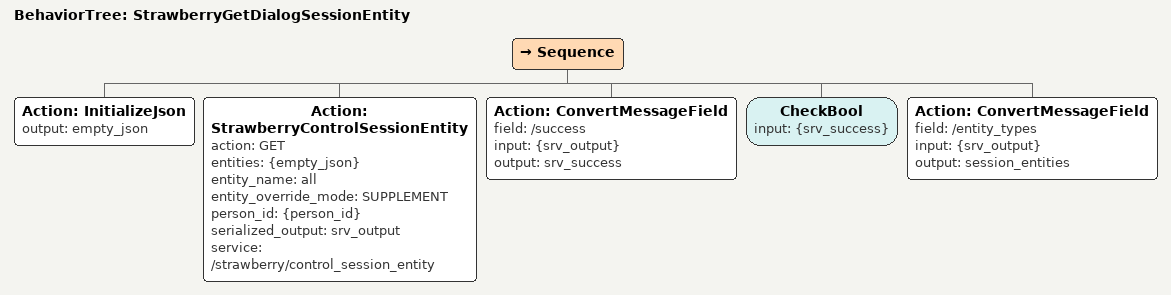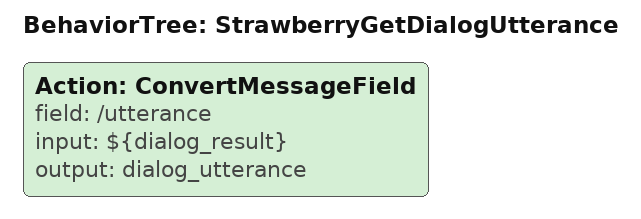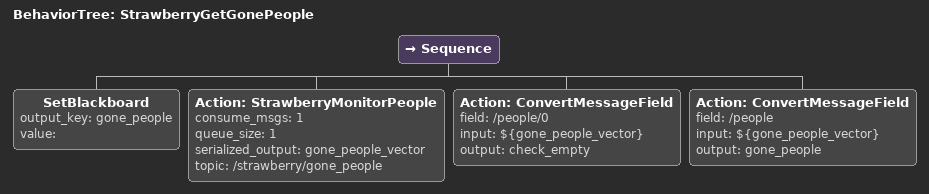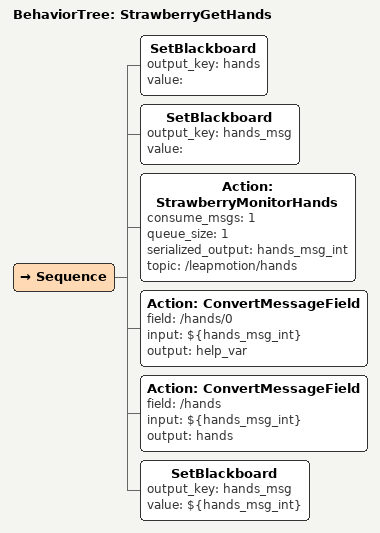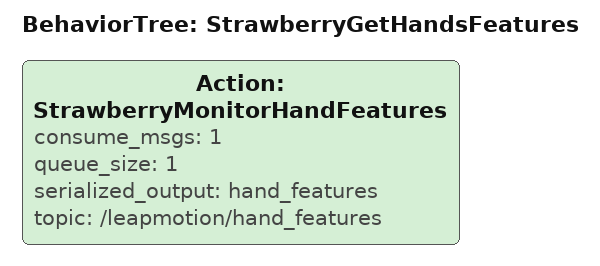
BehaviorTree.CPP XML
<BehaviorTree ID="StrawberryGetDialogSessionEntity">
    <Sequence>
        <Action ID="InitializeJson" output="empty_json"/>
        <Action ID="StrawberryControlSessionEntity" action="GET" entities="{empty_json}" entity_name="all" entity_override_mode="SUPPLEMENT" person_id="{person_id}" serialized_output="srv_output" service="/strawberry/control_session_entity"/>
        <Action ID="ConvertMessageField" field="/success" input="{srv_output}" output="srv_success"/>
        <CheckBool input="{srv_success}"/>
        <Action ID="ConvertMessageField" field="/entity_types" input="{srv_output}" output="session_entities"/>
    </Sequence>
</BehaviorTree>

<BehaviorTree ID="StrawberryGetDialogUtterance">
    <Action ID="ConvertMessageField" field="/utterance" input="${dialog_result}" output="dialog_utterance"/>
</BehaviorTree>

<BehaviorTree ID="StrawberryGetGonePeople">
    <Sequence>
        <SetBlackboard output_key="gone_people" value=""/>
        <Action ID="StrawberryMonitorPeople" consume_msgs="1" queue_size="1" serialized_output="gone_people_vector" topic="/strawberry/gone_people"/>
        <Action ID="ConvertMessageField" field="/people/0" input="${gone_people_vector}" output="check_empty"/>
        <Action ID="ConvertMessageField" field="/people" input="${gone_people_vector}" output="gone_people"/>
    </Sequence>
</BehaviorTree>

<BehaviorTree ID="StrawberryGetHands">
    <Sequence>
        <SetBlackboard output_key="hands" value=""/>
        <SetBlackboard output_key="hands_msg" value=""/>
        <Action ID="StrawberryMonitorHands" consume_msgs="1" queue_size="1" serialized_output="hands_msg_int" topic="/leapmotion/hands"/>
        <Action ID="ConvertMessageField" field="/hands/0" input="${hands_msg_int}" output="help_var"/>
        <Action ID="ConvertMessageField" field="/hands" input="${hands_msg_int}" output="hands"/>
        <SetBlackboard output_key="hands_msg" value="${hands_msg_int}"/>
    </Sequence>
</BehaviorTree>

<BehaviorTree ID="StrawberryGetHandsFeatures">
    <Action ID="StrawberryMonitorHandFeatures" consume_msgs="1" queue_size="1" serialized_output="hand_features" topic="/leapmotion/hand_features"/>
</BehaviorTree>
